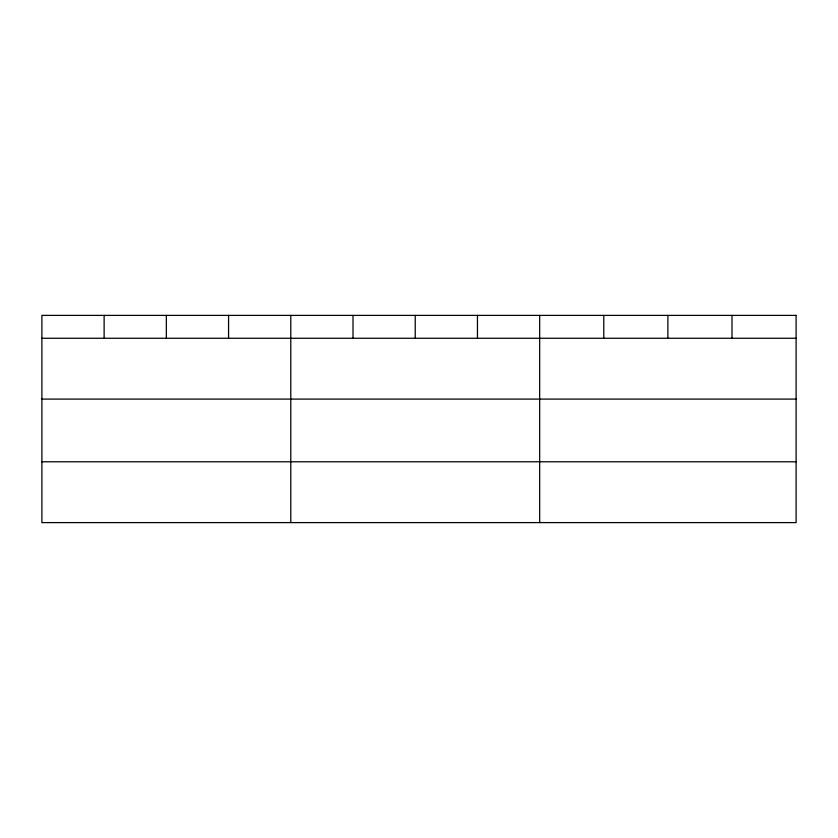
<?xml version="1.0" encoding="UTF-8"?>
<svg xmlns="http://www.w3.org/2000/svg" width="838" height="838" viewBox="0 0 838 838"><rect width="100%" height="100%" fill="white"/><g stroke="black" fill="none" stroke-linecap="round" stroke-linejoin="round"><path stroke-width="1.26" d="M41.9 338.269L796.1 338.269M41.9 399.098L796.1 399.098M41.9 461.78L796.1 461.78M731.993 315.392L731.993 338.269M667.886 315.392L667.886 338.269M603.779 315.392L603.779 338.269M539.672 315.392L539.672 522.608M477.451 315.392L477.451 338.269M415.229 315.392L415.229 338.269M353.008 315.392L353.008 338.269M290.786 315.392L290.786 522.608M228.565 315.392L228.565 338.269M166.343 315.392L166.343 338.269M104.122 315.392L104.122 338.269M796.1 315.392L41.9 315.392L41.9 522.608L796.1 522.608L796.1 315.392"/></g></svg>
